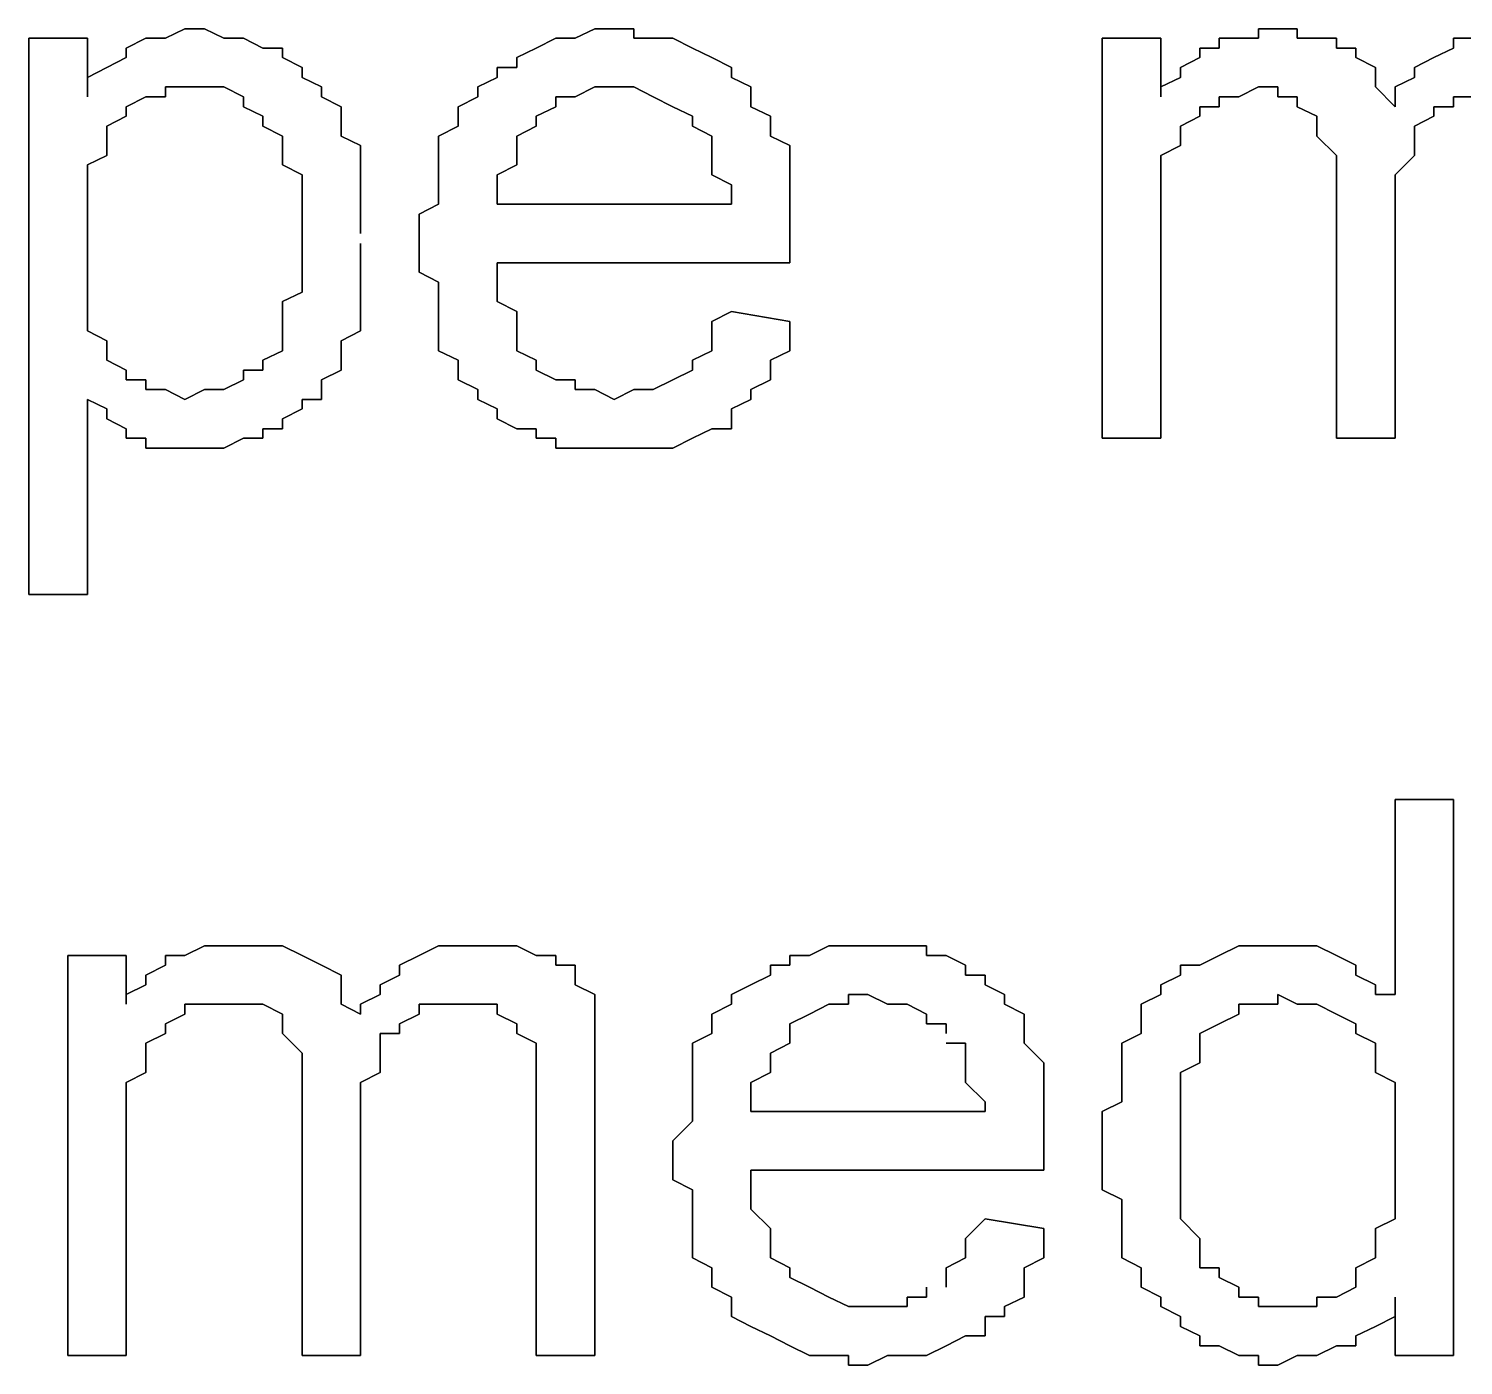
# Model space of a CAD drawing. Header units: metres. Extents: x 2.9 to 42.8, y 1.7 to 28.7.
# Drawn here: x 37.6061 to 37.8654, y 24.5992 to 24.8408 of the extents above; entities that cross this region are included whole.
import ezdxf

# ---------------------------------------------------------------- set-up
doc = ezdxf.new("R2010")
doc.units = ezdxf.units.M
doc.layers.add('GRIS', color=8, linetype='Continuous')

msp = doc.modelspace()

# ---------------------------------------------------------------- linework, layer by layer
at = {"layer": 'GRIS', "lineweight": -3}
for points in [[(37.6167, 24.8391), (37.6061, 24.8391), (37.6167, 24.8391)], [(37.6061, 24.8391), (37.6061, 24.7385), (37.6061, 24.8391)], [(37.6167, 24.8285), (37.6167, 24.8391), (37.6167, 24.8285)], [(37.6273, 24.8391), (37.6237, 24.8373), (37.6273, 24.8391)], [(37.6308, 24.8391), (37.6273, 24.8391), (37.6308, 24.8391)], [(37.6343, 24.8408), (37.6308, 24.8391), (37.6343, 24.8408)], [(37.6379, 24.8408), (37.6343, 24.8408), (37.6379, 24.8408)], [(37.6414, 24.8391), (37.6379, 24.8408), (37.6414, 24.8391)], [(37.6449, 24.8391), (37.6414, 24.8391), (37.6449, 24.8391)], [(37.6484, 24.8373), (37.6449, 24.8391), (37.6484, 24.8373)], [(37.7014, 24.8391), (37.6978, 24.8373), (37.7014, 24.8391)], [(37.7049, 24.8391), (37.7014, 24.8391), (37.7049, 24.8391)], [(37.7084, 24.8408), (37.7049, 24.8391), (37.7084, 24.8408)], [(37.7119, 24.8408), (37.7084, 24.8408), (37.7119, 24.8408)], [(37.7155, 24.8408), (37.7119, 24.8408), (37.7155, 24.8408)], [(37.7155, 24.8391), (37.7155, 24.8408), (37.7155, 24.8391)], [(37.719, 24.8391), (37.7155, 24.8391), (37.719, 24.8391)], [(37.7225, 24.8391), (37.719, 24.8391), (37.7225, 24.8391)], [(37.7261, 24.8373), (37.7225, 24.8391), (37.7261, 24.8373)], [(37.8107, 24.8391), (37.8001, 24.8391), (37.8107, 24.8391)], [(37.8001, 24.8391), (37.8001, 24.7668), (37.8001, 24.8391)], [(37.8107, 24.8285), (37.8107, 24.8391), (37.8107, 24.8285)], [(37.8248, 24.8391), (37.8213, 24.8391), (37.8248, 24.8391)], [(37.8213, 24.8391), (37.8213, 24.8373), (37.8213, 24.8391)], [(37.8284, 24.8391), (37.8248, 24.8391), (37.8284, 24.8391)], [(37.8319, 24.8408), (37.8284, 24.8408), (37.8319, 24.8408)], [(37.8284, 24.8408), (37.8284, 24.8391), (37.8284, 24.8408)], [(37.8354, 24.8408), (37.8319, 24.8408), (37.8354, 24.8408)], [(37.8354, 24.8391), (37.8354, 24.8408), (37.8354, 24.8391)], [(37.8389, 24.8391), (37.8354, 24.8391), (37.8389, 24.8391)], [(37.8425, 24.8391), (37.8389, 24.8391), (37.8425, 24.8391)], [(37.8425, 24.8373), (37.8425, 24.8391), (37.8425, 24.8373)], [(37.8672, 24.8391), (37.8636, 24.8391), (37.8672, 24.8391)], [(37.8636, 24.8391), (37.8636, 24.8373), (37.8636, 24.8391)], [(37.6237, 24.8373), (37.6237, 24.8356), (37.6237, 24.8373)], [(37.652, 24.8373), (37.6484, 24.8373), (37.652, 24.8373)], [(37.652, 24.8356), (37.652, 24.8373), (37.652, 24.8356)], [(37.6978, 24.8373), (37.6943, 24.8356), (37.6978, 24.8373)], [(37.7296, 24.8356), (37.7261, 24.8373), (37.7296, 24.8356)], [(37.8213, 24.8373), (37.8178, 24.8373), (37.8213, 24.8373)], [(37.8178, 24.8373), (37.8178, 24.8356), (37.8178, 24.8373)], [(37.846, 24.8373), (37.8425, 24.8373), (37.846, 24.8373)], [(37.846, 24.8356), (37.846, 24.8373), (37.846, 24.8356)], [(37.8636, 24.8373), (37.8601, 24.8356), (37.8636, 24.8373)], [(37.6202, 24.8338), (37.6167, 24.832), (37.6202, 24.8338)], [(37.6237, 24.8356), (37.6202, 24.8338), (37.6237, 24.8356)], [(37.6555, 24.8338), (37.652, 24.8356), (37.6555, 24.8338)], [(37.6555, 24.832), (37.6555, 24.8338), (37.6555, 24.832)], [(37.6943, 24.8338), (37.6908, 24.8338), (37.6943, 24.8338)], [(37.6908, 24.8338), (37.6908, 24.832), (37.6908, 24.8338)], [(37.6943, 24.8356), (37.6943, 24.8338), (37.6943, 24.8356)], [(37.7331, 24.8338), (37.7296, 24.8356), (37.7331, 24.8338)], [(37.7331, 24.832), (37.7331, 24.8338), (37.7331, 24.832)], [(37.8178, 24.8356), (37.8143, 24.8338), (37.8178, 24.8356)], [(37.8143, 24.8338), (37.8143, 24.832), (37.8143, 24.8338)], [(37.8495, 24.8338), (37.846, 24.8356), (37.8495, 24.8338)], [(37.8495, 24.832), (37.8495, 24.8338), (37.8495, 24.832)], [(37.8601, 24.8356), (37.8566, 24.8338), (37.8601, 24.8356)], [(37.8566, 24.8338), (37.8566, 24.832), (37.8566, 24.8338)], [(37.6167, 24.832), (37.6167, 24.8285), (37.6167, 24.832)], [(37.659, 24.8303), (37.6555, 24.832), (37.659, 24.8303)], [(37.6908, 24.832), (37.6873, 24.8303), (37.6908, 24.832)], [(37.7366, 24.8303), (37.7331, 24.832), (37.7366, 24.8303)], [(37.8143, 24.832), (37.8107, 24.8303), (37.8143, 24.832)], [(37.8495, 24.8303), (37.8495, 24.832), (37.8495, 24.8303)], [(37.8566, 24.832), (37.8531, 24.8303), (37.8566, 24.832)], [(37.6237, 24.8267), (37.6273, 24.8285), (37.6237, 24.8267)], [(37.6273, 24.8285), (37.6308, 24.8285), (37.6273, 24.8285)], [(37.6308, 24.8285), (37.6308, 24.8303), (37.6308, 24.8285)], [(37.6308, 24.8303), (37.6343, 24.8303), (37.6308, 24.8303)], [(37.6343, 24.8303), (37.6379, 24.8303), (37.6343, 24.8303)], [(37.6379, 24.8303), (37.6414, 24.8303), (37.6379, 24.8303)], [(37.6414, 24.8303), (37.6449, 24.8285), (37.6414, 24.8303)], [(37.6449, 24.8285), (37.6449, 24.8267), (37.6449, 24.8285)], [(37.659, 24.8285), (37.659, 24.8303), (37.659, 24.8285)], [(37.6626, 24.8267), (37.659, 24.8285), (37.6626, 24.8267)], [(37.6873, 24.8285), (37.6837, 24.8267), (37.6873, 24.8285)], [(37.6873, 24.8303), (37.6873, 24.8285), (37.6873, 24.8303)], [(37.7014, 24.8267), (37.7014, 24.8285), (37.7014, 24.8267)], [(37.7014, 24.8285), (37.7049, 24.8285), (37.7014, 24.8285)], [(37.7049, 24.8285), (37.7084, 24.8303), (37.7049, 24.8285)], [(37.7084, 24.8303), (37.7119, 24.8303), (37.7084, 24.8303)], [(37.7119, 24.8303), (37.7155, 24.8303), (37.7119, 24.8303)], [(37.7155, 24.8303), (37.719, 24.8285), (37.7155, 24.8303)], [(37.719, 24.8285), (37.7225, 24.8267), (37.719, 24.8285)], [(37.7366, 24.8285), (37.7366, 24.8303), (37.7366, 24.8285)], [(37.7366, 24.8267), (37.7366, 24.8285), (37.7366, 24.8267)], [(37.8107, 24.8303), (37.8107, 24.8285), (37.8107, 24.8303)], [(37.8213, 24.8267), (37.8213, 24.8285), (37.8213, 24.8267)], [(37.8213, 24.8285), (37.8248, 24.8285), (37.8213, 24.8285)], [(37.8248, 24.8285), (37.8284, 24.8303), (37.8248, 24.8285)], [(37.8284, 24.8303), (37.8319, 24.8303), (37.8284, 24.8303)], [(37.8319, 24.8303), (37.8319, 24.8285), (37.8319, 24.8303)], [(37.8319, 24.8285), (37.8354, 24.8285), (37.8319, 24.8285)], [(37.8354, 24.8285), (37.8354, 24.8267), (37.8354, 24.8285)], [(37.8531, 24.8267), (37.8495, 24.8303), (37.8531, 24.8267)], [(37.8531, 24.8303), (37.8531, 24.8267), (37.8531, 24.8303)], [(37.8636, 24.8267), (37.8636, 24.8285), (37.8636, 24.8267)], [(37.8636, 24.8285), (37.8672, 24.8285), (37.8636, 24.8285)], [(37.6237, 24.825), (37.6237, 24.8267), (37.6237, 24.825)], [(37.6449, 24.8267), (37.6484, 24.825), (37.6449, 24.8267)], [(37.6626, 24.825), (37.6626, 24.8267), (37.6626, 24.825)], [(37.6837, 24.8267), (37.6837, 24.825), (37.6837, 24.8267)], [(37.6978, 24.825), (37.7014, 24.8267), (37.6978, 24.825)], [(37.7225, 24.8267), (37.7261, 24.825), (37.7225, 24.8267)], [(37.7402, 24.825), (37.7366, 24.8267), (37.7402, 24.825)], [(37.8178, 24.825), (37.8178, 24.8267), (37.8178, 24.825)], [(37.8178, 24.8267), (37.8213, 24.8267), (37.8178, 24.8267)], [(37.8354, 24.8267), (37.8389, 24.825), (37.8354, 24.8267)], [(37.8601, 24.825), (37.8601, 24.8267), (37.8601, 24.825)], [(37.8601, 24.8267), (37.8636, 24.8267), (37.8601, 24.8267)], [(37.6202, 24.8232), (37.6237, 24.825), (37.6202, 24.8232)], [(37.6202, 24.8214), (37.6202, 24.8232), (37.6202, 24.8214)], [(37.6484, 24.825), (37.6484, 24.8232), (37.6484, 24.825)], [(37.6484, 24.8232), (37.652, 24.8214), (37.6484, 24.8232)], [(37.6626, 24.8232), (37.6626, 24.825), (37.6626, 24.8232)], [(37.6626, 24.8214), (37.6626, 24.8232), (37.6626, 24.8214)], [(37.6837, 24.8232), (37.6802, 24.8214), (37.6837, 24.8232)], [(37.6837, 24.825), (37.6837, 24.8232), (37.6837, 24.825)], [(37.6943, 24.8214), (37.6978, 24.8232), (37.6943, 24.8214)], [(37.6978, 24.8232), (37.6978, 24.825), (37.6978, 24.8232)], [(37.7261, 24.825), (37.7261, 24.8232), (37.7261, 24.825)], [(37.7261, 24.8232), (37.7296, 24.8214), (37.7261, 24.8232)], [(37.7402, 24.8232), (37.7402, 24.825), (37.7402, 24.8232)], [(37.7402, 24.8214), (37.7402, 24.8232), (37.7402, 24.8214)], [(37.8143, 24.8232), (37.8178, 24.825), (37.8143, 24.8232)], [(37.8143, 24.8214), (37.8143, 24.8232), (37.8143, 24.8214)], [(37.8389, 24.825), (37.8389, 24.8232), (37.8389, 24.825)], [(37.8389, 24.8232), (37.8389, 24.8214), (37.8389, 24.8232)], [(37.8566, 24.8232), (37.8601, 24.825), (37.8566, 24.8232)], [(37.8566, 24.8214), (37.8566, 24.8232), (37.8566, 24.8214)], [(37.6202, 24.8197), (37.6202, 24.8214), (37.6202, 24.8197)], [(37.652, 24.8214), (37.652, 24.8197), (37.652, 24.8214)], [(37.6661, 24.8197), (37.6626, 24.8214), (37.6661, 24.8197)], [(37.6802, 24.8214), (37.6802, 24.8197), (37.6802, 24.8214)], [(37.6943, 24.8197), (37.6943, 24.8214), (37.6943, 24.8197)], [(37.7296, 24.8214), (37.7296, 24.8197), (37.7296, 24.8214)], [(37.7437, 24.8197), (37.7402, 24.8214), (37.7437, 24.8197)], [(37.8143, 24.8197), (37.8143, 24.8214), (37.8143, 24.8197)], [(37.8389, 24.8214), (37.8425, 24.8179), (37.8389, 24.8214)], [(37.8566, 24.8197), (37.8566, 24.8214), (37.8566, 24.8197)], [(37.6167, 24.8162), (37.6202, 24.8179), (37.6167, 24.8162)], [(37.6202, 24.8179), (37.6202, 24.8197), (37.6202, 24.8179)], [(37.652, 24.8197), (37.652, 24.8179), (37.652, 24.8197)], [(37.652, 24.8179), (37.652, 24.8162), (37.652, 24.8179)], [(37.6661, 24.8179), (37.6661, 24.8197), (37.6661, 24.8179)], [(37.6661, 24.8162), (37.6661, 24.8179), (37.6661, 24.8162)], [(37.6802, 24.8197), (37.6802, 24.8162), (37.6802, 24.8197)], [(37.6943, 24.8162), (37.6943, 24.8197), (37.6943, 24.8162)], [(37.7296, 24.8197), (37.7296, 24.8179), (37.7296, 24.8197)], [(37.7296, 24.8179), (37.7296, 24.8144), (37.7296, 24.8179)], [(37.7437, 24.8162), (37.7437, 24.8197), (37.7437, 24.8162)], [(37.8107, 24.8179), (37.8143, 24.8197), (37.8107, 24.8179)], [(37.8107, 24.8144), (37.8107, 24.8179), (37.8107, 24.8144)], [(37.8425, 24.8179), (37.8425, 24.8162), (37.8425, 24.8179)], [(37.8531, 24.8144), (37.8566, 24.8179), (37.8531, 24.8144)], [(37.8566, 24.8179), (37.8566, 24.8197), (37.8566, 24.8179)], [(37.6167, 24.8144), (37.6167, 24.8162), (37.6167, 24.8144)], [(37.652, 24.8162), (37.6555, 24.8144), (37.652, 24.8162)], [(37.6661, 24.8126), (37.6661, 24.8162), (37.6661, 24.8126)], [(37.6802, 24.8162), (37.6802, 24.8144), (37.6802, 24.8162)], [(37.6908, 24.8144), (37.6943, 24.8162), (37.6908, 24.8144)], [(37.7437, 24.8144), (37.7437, 24.8162), (37.7437, 24.8144)], [(37.8425, 24.8162), (37.8425, 24.8126), (37.8425, 24.8162)], [(37.6167, 24.8109), (37.6167, 24.8144), (37.6167, 24.8109)], [(37.6555, 24.8144), (37.6555, 24.8109), (37.6555, 24.8144)], [(37.6661, 24.8109), (37.6661, 24.8126), (37.6661, 24.8109)], [(37.6802, 24.8144), (37.6802, 24.8126), (37.6802, 24.8144)], [(37.6802, 24.8126), (37.6802, 24.8091), (37.6802, 24.8126)], [(37.6908, 24.8126), (37.6908, 24.8144), (37.6908, 24.8126)], [(37.6908, 24.8091), (37.6908, 24.8126), (37.6908, 24.8091)], [(37.7296, 24.8144), (37.7331, 24.8126), (37.7296, 24.8144)], [(37.7331, 24.8126), (37.7331, 24.8091), (37.7331, 24.8126)], [(37.7437, 24.8126), (37.7437, 24.8144), (37.7437, 24.8126)], [(37.7437, 24.8091), (37.7437, 24.8126), (37.7437, 24.8091)], [(37.8107, 24.8126), (37.8107, 24.8144), (37.8107, 24.8126)], [(37.8107, 24.8109), (37.8107, 24.8126), (37.8107, 24.8109)], [(37.8425, 24.8126), (37.8425, 24.7668), (37.8425, 24.8126)], [(37.8531, 24.8126), (37.8531, 24.8144), (37.8531, 24.8126)], [(37.8531, 24.8091), (37.8531, 24.8126), (37.8531, 24.8091)], [(37.6167, 24.8091), (37.6167, 24.8109), (37.6167, 24.8091)], [(37.6555, 24.8109), (37.6555, 24.8091), (37.6555, 24.8109)], [(37.6661, 24.8073), (37.6661, 24.8109), (37.6661, 24.8073)], [(37.8107, 24.8073), (37.8107, 24.8109), (37.8107, 24.8073)], [(37.6167, 24.8056), (37.6167, 24.8091), (37.6167, 24.8056)], [(37.6555, 24.8091), (37.6555, 24.8056), (37.6555, 24.8091)], [(37.6661, 24.8056), (37.6661, 24.8073), (37.6661, 24.8056)], [(37.6802, 24.8091), (37.6767, 24.8073), (37.6802, 24.8091)], [(37.6767, 24.8073), (37.6767, 24.8038), (37.6767, 24.8073)], [(37.7331, 24.8091), (37.6908, 24.8091), (37.7331, 24.8091)], [(37.7437, 24.8073), (37.7437, 24.8091), (37.7437, 24.8073)], [(37.7437, 24.8038), (37.7437, 24.8073), (37.7437, 24.8038)], [(37.8107, 24.8056), (37.8107, 24.8073), (37.8107, 24.8056)], [(37.8531, 24.8073), (37.8531, 24.8091), (37.8531, 24.8073)], [(37.8531, 24.7668), (37.8531, 24.8073), (37.8531, 24.7668)], [(37.6167, 24.8038), (37.6167, 24.8056), (37.6167, 24.8038)], [(37.6555, 24.8056), (37.6555, 24.8038), (37.6555, 24.8056)], [(37.6661, 24.8038), (37.6661, 24.8056), (37.6661, 24.8038)], [(37.8107, 24.8038), (37.8107, 24.8056), (37.8107, 24.8038)], [(37.6167, 24.802), (37.6167, 24.8038), (37.6167, 24.802)], [(37.6555, 24.8038), (37.6555, 24.802), (37.6555, 24.8038)], [(37.6767, 24.8038), (37.6767, 24.802), (37.6767, 24.8038)], [(37.7437, 24.802), (37.7437, 24.8038), (37.7437, 24.802)], [(37.8107, 24.7668), (37.8107, 24.8038), (37.8107, 24.7668)], [(37.6167, 24.7985), (37.6167, 24.802), (37.6167, 24.7985)], [(37.6555, 24.802), (37.6555, 24.7985), (37.6555, 24.802)], [(37.6661, 24.8003), (37.6661, 24.802), (37.6661, 24.8003)], [(37.6661, 24.7985), (37.6661, 24.8003), (37.6661, 24.7985)], [(37.6767, 24.802), (37.6767, 24.8003), (37.6767, 24.802)], [(37.6767, 24.8003), (37.6767, 24.7968), (37.6767, 24.8003)], [(37.7437, 24.8003), (37.7437, 24.802), (37.7437, 24.8003)], [(37.7437, 24.7985), (37.7437, 24.8003), (37.7437, 24.7985)], [(37.6167, 24.7968), (37.6167, 24.7985), (37.6167, 24.7968)], [(37.6555, 24.7985), (37.6555, 24.795), (37.6555, 24.7985)], [(37.6661, 24.795), (37.6661, 24.7985), (37.6661, 24.795)], [(37.6908, 24.7968), (37.6908, 24.7985), (37.6908, 24.7968)], [(37.6908, 24.7985), (37.7437, 24.7985), (37.6908, 24.7985)], [(37.6167, 24.7932), (37.6167, 24.7968), (37.6167, 24.7932)], [(37.6555, 24.795), (37.6555, 24.7932), (37.6555, 24.795)], [(37.6661, 24.7932), (37.6661, 24.795), (37.6661, 24.7932)], [(37.6767, 24.7968), (37.6802, 24.795), (37.6767, 24.7968)], [(37.6802, 24.795), (37.6802, 24.7932), (37.6802, 24.795)], [(37.6908, 24.7932), (37.6908, 24.7968), (37.6908, 24.7932)], [(37.6167, 24.7915), (37.6167, 24.7932), (37.6167, 24.7915)], [(37.6555, 24.7932), (37.652, 24.7915), (37.6555, 24.7932)], [(37.6661, 24.7915), (37.6661, 24.7932), (37.6661, 24.7915)], [(37.6802, 24.7932), (37.6802, 24.7897), (37.6802, 24.7932)], [(37.6908, 24.7915), (37.6908, 24.7932), (37.6908, 24.7915)], [(37.6167, 24.7897), (37.6167, 24.7915), (37.6167, 24.7897)], [(37.6167, 24.7862), (37.6167, 24.7897), (37.6167, 24.7862)], [(37.652, 24.7915), (37.652, 24.7879), (37.652, 24.7915)], [(37.6661, 24.7879), (37.6661, 24.7915), (37.6661, 24.7879)], [(37.6802, 24.7897), (37.6802, 24.7879), (37.6802, 24.7897)], [(37.6943, 24.7897), (37.6908, 24.7915), (37.6943, 24.7897)], [(37.6943, 24.7862), (37.6943, 24.7897), (37.6943, 24.7862)], [(37.7331, 24.7897), (37.7296, 24.7879), (37.7331, 24.7897)], [(37.7437, 24.7879), (37.7331, 24.7897), (37.7437, 24.7879)], [(37.652, 24.7879), (37.652, 24.7862), (37.652, 24.7879)], [(37.6661, 24.7862), (37.6661, 24.7879), (37.6661, 24.7862)], [(37.6802, 24.7879), (37.6802, 24.7862), (37.6802, 24.7879)], [(37.7296, 24.7879), (37.7296, 24.7844), (37.7296, 24.7879)], [(37.7437, 24.7862), (37.7437, 24.7879), (37.7437, 24.7862)], [(37.6202, 24.7844), (37.6167, 24.7862), (37.6202, 24.7844)], [(37.6202, 24.7826), (37.6202, 24.7844), (37.6202, 24.7826)], [(37.652, 24.7862), (37.652, 24.7844), (37.652, 24.7862)], [(37.652, 24.7844), (37.652, 24.7826), (37.652, 24.7844)], [(37.6626, 24.7844), (37.6661, 24.7862), (37.6626, 24.7844)], [(37.6626, 24.7826), (37.6626, 24.7844), (37.6626, 24.7826)], [(37.6802, 24.7862), (37.6802, 24.7826), (37.6802, 24.7862)], [(37.6943, 24.7844), (37.6943, 24.7862), (37.6943, 24.7844)], [(37.6943, 24.7826), (37.6943, 24.7844), (37.6943, 24.7826)], [(37.7296, 24.7844), (37.7296, 24.7826), (37.7296, 24.7844)], [(37.7437, 24.7826), (37.7437, 24.7862), (37.7437, 24.7826)], [(37.6202, 24.7809), (37.6202, 24.7826), (37.6202, 24.7809)], [(37.652, 24.7826), (37.6484, 24.7809), (37.652, 24.7826)], [(37.6626, 24.7809), (37.6626, 24.7826), (37.6626, 24.7809)], [(37.6802, 24.7826), (37.6837, 24.7809), (37.6802, 24.7826)], [(37.6978, 24.7809), (37.6943, 24.7826), (37.6978, 24.7809)], [(37.7296, 24.7826), (37.7261, 24.7809), (37.7296, 24.7826)], [(37.7402, 24.7809), (37.7437, 24.7826), (37.7402, 24.7809)], [(37.6237, 24.7791), (37.6202, 24.7809), (37.6237, 24.7791)], [(37.6237, 24.7773), (37.6237, 24.7791), (37.6237, 24.7773)], [(37.6484, 24.7791), (37.6449, 24.7791), (37.6484, 24.7791)], [(37.6449, 24.7791), (37.6449, 24.7773), (37.6449, 24.7791)], [(37.6484, 24.7809), (37.6484, 24.7791), (37.6484, 24.7809)], [(37.659, 24.7773), (37.6626, 24.7791), (37.659, 24.7773)], [(37.6626, 24.7791), (37.6626, 24.7809), (37.6626, 24.7791)], [(37.6837, 24.7809), (37.6837, 24.7791), (37.6837, 24.7809)], [(37.6837, 24.7791), (37.6837, 24.7773), (37.6837, 24.7791)], [(37.6978, 24.7791), (37.6978, 24.7809), (37.6978, 24.7791)], [(37.7014, 24.7773), (37.6978, 24.7791), (37.7014, 24.7773)], [(37.7261, 24.7791), (37.7225, 24.7773), (37.7261, 24.7791)], [(37.7261, 24.7809), (37.7261, 24.7791), (37.7261, 24.7809)], [(37.7402, 24.7791), (37.7402, 24.7809), (37.7402, 24.7791)], [(37.7402, 24.7773), (37.7402, 24.7791), (37.7402, 24.7773)], [(37.6273, 24.7773), (37.6237, 24.7773), (37.6273, 24.7773)], [(37.6273, 24.7756), (37.6273, 24.7773), (37.6273, 24.7756)], [(37.6449, 24.7773), (37.6414, 24.7756), (37.6449, 24.7773)], [(37.659, 24.7738), (37.659, 24.7773), (37.659, 24.7738)], [(37.6837, 24.7773), (37.6873, 24.7756), (37.6837, 24.7773)], [(37.7049, 24.7773), (37.7014, 24.7773), (37.7049, 24.7773)], [(37.7049, 24.7756), (37.7049, 24.7773), (37.7049, 24.7756)], [(37.7225, 24.7773), (37.719, 24.7756), (37.7225, 24.7773)], [(37.7366, 24.7756), (37.7402, 24.7773), (37.7366, 24.7756)], [(37.6167, 24.7385), (37.6167, 24.7738), (37.6167, 24.7385)], [(37.6167, 24.7738), (37.6202, 24.7721), (37.6167, 24.7738)], [(37.6308, 24.7756), (37.6273, 24.7756), (37.6308, 24.7756)], [(37.6343, 24.7738), (37.6308, 24.7756), (37.6343, 24.7738)], [(37.6379, 24.7756), (37.6343, 24.7738), (37.6379, 24.7756)], [(37.6414, 24.7756), (37.6379, 24.7756), (37.6414, 24.7756)], [(37.6555, 24.7721), (37.6555, 24.7738), (37.6555, 24.7721)], [(37.6555, 24.7738), (37.659, 24.7738), (37.6555, 24.7738)], [(37.6873, 24.7756), (37.6873, 24.7738), (37.6873, 24.7756)], [(37.6873, 24.7738), (37.6908, 24.7721), (37.6873, 24.7738)], [(37.7084, 24.7756), (37.7049, 24.7756), (37.7084, 24.7756)], [(37.7119, 24.7738), (37.7084, 24.7756), (37.7119, 24.7738)], [(37.7155, 24.7756), (37.7119, 24.7738), (37.7155, 24.7756)], [(37.719, 24.7756), (37.7155, 24.7756), (37.719, 24.7756)], [(37.7331, 24.7721), (37.7366, 24.7738), (37.7331, 24.7721)], [(37.7366, 24.7738), (37.7366, 24.7756), (37.7366, 24.7738)], [(37.6202, 24.7721), (37.6202, 24.7703), (37.6202, 24.7721)], [(37.652, 24.7703), (37.6555, 24.7721), (37.652, 24.7703)], [(37.6908, 24.7721), (37.6908, 24.7703), (37.6908, 24.7721)], [(37.7331, 24.7703), (37.7331, 24.7721), (37.7331, 24.7703)], [(37.6202, 24.7703), (37.6237, 24.7685), (37.6202, 24.7703)], [(37.6237, 24.7685), (37.6237, 24.7668), (37.6237, 24.7685)], [(37.6484, 24.7668), (37.6484, 24.7685), (37.6484, 24.7668)], [(37.6484, 24.7685), (37.652, 24.7685), (37.6484, 24.7685)], [(37.652, 24.7685), (37.652, 24.7703), (37.652, 24.7685)], [(37.6908, 24.7703), (37.6943, 24.7685), (37.6908, 24.7703)], [(37.6943, 24.7685), (37.6978, 24.7685), (37.6943, 24.7685)], [(37.6978, 24.7685), (37.6978, 24.7668), (37.6978, 24.7685)], [(37.7261, 24.7668), (37.7296, 24.7685), (37.7261, 24.7668)], [(37.7296, 24.7685), (37.7331, 24.7685), (37.7296, 24.7685)], [(37.7331, 24.7685), (37.7331, 24.7703), (37.7331, 24.7685)], [(37.6237, 24.7668), (37.6273, 24.7668), (37.6237, 24.7668)], [(37.6273, 24.7668), (37.6273, 24.765), (37.6273, 24.7668)], [(37.6414, 24.765), (37.6449, 24.7668), (37.6414, 24.765)], [(37.6449, 24.7668), (37.6484, 24.7668), (37.6449, 24.7668)], [(37.6978, 24.7668), (37.7014, 24.7668), (37.6978, 24.7668)], [(37.7014, 24.7668), (37.7014, 24.765), (37.7014, 24.7668)], [(37.7225, 24.765), (37.7261, 24.7668), (37.7225, 24.765)], [(37.8001, 24.7668), (37.8107, 24.7668), (37.8001, 24.7668)], [(37.8425, 24.7668), (37.8531, 24.7668), (37.8425, 24.7668)], [(37.6273, 24.765), (37.6308, 24.765), (37.6273, 24.765)], [(37.6308, 24.765), (37.6343, 24.765), (37.6308, 24.765)], [(37.6343, 24.765), (37.6379, 24.765), (37.6343, 24.765)], [(37.6379, 24.765), (37.6414, 24.765), (37.6379, 24.765)], [(37.7014, 24.765), (37.7049, 24.765), (37.7014, 24.765)], [(37.7049, 24.765), (37.7084, 24.765), (37.7049, 24.765)], [(37.7084, 24.765), (37.7119, 24.765), (37.7084, 24.765)], [(37.7119, 24.765), (37.7155, 24.765), (37.7119, 24.765)], [(37.7155, 24.765), (37.719, 24.765), (37.7155, 24.765)], [(37.719, 24.765), (37.7225, 24.765), (37.719, 24.765)], [(37.6061, 24.7385), (37.6167, 24.7385), (37.6061, 24.7385)], [(37.8636, 24.7015), (37.8531, 24.7015), (37.8636, 24.7015)], [(37.8531, 24.7015), (37.8531, 24.6662), (37.8531, 24.7015)], [(37.8636, 24.601), (37.8636, 24.7015), (37.8636, 24.601)], [(37.6379, 24.675), (37.6343, 24.6733), (37.6379, 24.675)], [(37.6414, 24.675), (37.6379, 24.675), (37.6414, 24.675)], [(37.6449, 24.675), (37.6414, 24.675), (37.6449, 24.675)], [(37.6484, 24.675), (37.6449, 24.675), (37.6484, 24.675)], [(37.652, 24.675), (37.6484, 24.675), (37.652, 24.675)], [(37.6555, 24.6733), (37.652, 24.675), (37.6555, 24.6733)], [(37.6802, 24.675), (37.6767, 24.6733), (37.6802, 24.675)], [(37.6837, 24.675), (37.6802, 24.675), (37.6837, 24.675)], [(37.6873, 24.675), (37.6837, 24.675), (37.6873, 24.675)], [(37.6908, 24.675), (37.6873, 24.675), (37.6908, 24.675)], [(37.6943, 24.675), (37.6908, 24.675), (37.6943, 24.675)], [(37.6978, 24.6733), (37.6943, 24.675), (37.6978, 24.6733)], [(37.7507, 24.675), (37.7472, 24.6733), (37.7507, 24.675)], [(37.7543, 24.675), (37.7507, 24.675), (37.7543, 24.675)], [(37.7578, 24.675), (37.7543, 24.675), (37.7578, 24.675)], [(37.7613, 24.675), (37.7578, 24.675), (37.7613, 24.675)], [(37.7649, 24.675), (37.7613, 24.675), (37.7649, 24.675)], [(37.7684, 24.675), (37.7649, 24.675), (37.7684, 24.675)], [(37.7684, 24.6733), (37.7684, 24.675), (37.7684, 24.6733)], [(37.8248, 24.675), (37.8213, 24.6733), (37.8248, 24.675)], [(37.8284, 24.675), (37.8248, 24.675), (37.8284, 24.675)], [(37.8319, 24.675), (37.8284, 24.675), (37.8319, 24.675)], [(37.8354, 24.675), (37.8319, 24.675), (37.8354, 24.675)], [(37.8389, 24.675), (37.8354, 24.675), (37.8389, 24.675)], [(37.8425, 24.6733), (37.8389, 24.675), (37.8425, 24.6733)], [(37.6237, 24.6733), (37.6132, 24.6733), (37.6237, 24.6733)], [(37.6132, 24.6733), (37.6132, 24.601), (37.6132, 24.6733)], [(37.6237, 24.6645), (37.6237, 24.6733), (37.6237, 24.6645)], [(37.6343, 24.6733), (37.6308, 24.6733), (37.6343, 24.6733)], [(37.6308, 24.6733), (37.6308, 24.6715), (37.6308, 24.6733)], [(37.659, 24.6715), (37.6555, 24.6733), (37.659, 24.6715)], [(37.6767, 24.6733), (37.6731, 24.6715), (37.6767, 24.6733)], [(37.7014, 24.6733), (37.6978, 24.6733), (37.7014, 24.6733)], [(37.7014, 24.6715), (37.7014, 24.6733), (37.7014, 24.6715)], [(37.7472, 24.6733), (37.7437, 24.6733), (37.7472, 24.6733)], [(37.7437, 24.6733), (37.7437, 24.6715), (37.7437, 24.6733)], [(37.7719, 24.6733), (37.7684, 24.6733), (37.7719, 24.6733)], [(37.7754, 24.6715), (37.7719, 24.6733), (37.7754, 24.6715)], [(37.8213, 24.6733), (37.8178, 24.6715), (37.8213, 24.6733)], [(37.846, 24.6715), (37.8425, 24.6733), (37.846, 24.6715)], [(37.6308, 24.6715), (37.6273, 24.6697), (37.6308, 24.6715)], [(37.6626, 24.6697), (37.659, 24.6715), (37.6626, 24.6697)], [(37.6731, 24.6715), (37.6731, 24.6697), (37.6731, 24.6715)], [(37.7049, 24.6715), (37.7014, 24.6715), (37.7049, 24.6715)], [(37.7049, 24.6697), (37.7049, 24.6715), (37.7049, 24.6697)], [(37.7437, 24.6715), (37.7402, 24.6715), (37.7437, 24.6715)], [(37.7402, 24.6715), (37.7402, 24.6697), (37.7402, 24.6715)], [(37.7754, 24.6697), (37.7754, 24.6715), (37.7754, 24.6697)], [(37.8178, 24.6715), (37.8143, 24.6715), (37.8178, 24.6715)], [(37.8143, 24.6715), (37.8143, 24.6697), (37.8143, 24.6715)], [(37.846, 24.6697), (37.846, 24.6715), (37.846, 24.6697)], [(37.6273, 24.668), (37.6237, 24.6662), (37.6273, 24.668)], [(37.6273, 24.6697), (37.6273, 24.668), (37.6273, 24.6697)], [(37.6626, 24.668), (37.6626, 24.6697), (37.6626, 24.668)], [(37.6626, 24.6645), (37.6626, 24.668), (37.6626, 24.6645)], [(37.6731, 24.6697), (37.6696, 24.668), (37.6731, 24.6697)], [(37.6696, 24.668), (37.6696, 24.6662), (37.6696, 24.668)], [(37.7049, 24.668), (37.7049, 24.6697), (37.7049, 24.668)], [(37.7084, 24.6662), (37.7049, 24.668), (37.7084, 24.6662)], [(37.7366, 24.668), (37.7331, 24.6662), (37.7366, 24.668)], [(37.7402, 24.6697), (37.7366, 24.668), (37.7402, 24.6697)], [(37.779, 24.6697), (37.7754, 24.6697), (37.779, 24.6697)], [(37.779, 24.668), (37.779, 24.6697), (37.779, 24.668)], [(37.7825, 24.6662), (37.779, 24.668), (37.7825, 24.6662)], [(37.8143, 24.6697), (37.8107, 24.668), (37.8143, 24.6697)], [(37.8107, 24.668), (37.8107, 24.6662), (37.8107, 24.668)], [(37.8495, 24.668), (37.846, 24.6697), (37.8495, 24.668)], [(37.8495, 24.6662), (37.8495, 24.668), (37.8495, 24.6662)], [(37.6237, 24.6662), (37.6237, 24.6645), (37.6237, 24.6662)], [(37.6696, 24.6662), (37.6661, 24.6645), (37.6696, 24.6662)], [(37.7084, 24.6645), (37.7084, 24.6662), (37.7084, 24.6645)], [(37.7331, 24.6662), (37.7331, 24.6645), (37.7331, 24.6662)], [(37.7543, 24.6645), (37.7543, 24.6662), (37.7543, 24.6645)], [(37.7543, 24.6662), (37.7578, 24.6662), (37.7543, 24.6662)], [(37.7578, 24.6662), (37.7613, 24.6645), (37.7578, 24.6662)], [(37.7825, 24.6645), (37.7825, 24.6662), (37.7825, 24.6645)], [(37.8107, 24.6662), (37.8072, 24.6645), (37.8107, 24.6662)], [(37.8319, 24.6645), (37.8319, 24.6662), (37.8319, 24.6645)], [(37.8319, 24.6662), (37.8354, 24.6645), (37.8319, 24.6662)], [(37.8531, 24.6662), (37.8495, 24.6662), (37.8531, 24.6662)], [(37.6308, 24.6609), (37.6343, 24.6627), (37.6308, 24.6609)], [(37.6343, 24.6627), (37.6343, 24.6645), (37.6343, 24.6627)], [(37.6343, 24.6645), (37.6379, 24.6645), (37.6343, 24.6645)], [(37.6379, 24.6645), (37.6414, 24.6645), (37.6379, 24.6645)], [(37.6414, 24.6645), (37.6449, 24.6645), (37.6414, 24.6645)], [(37.6449, 24.6645), (37.6484, 24.6645), (37.6449, 24.6645)], [(37.6484, 24.6645), (37.652, 24.6627), (37.6484, 24.6645)], [(37.652, 24.6627), (37.652, 24.6609), (37.652, 24.6627)], [(37.6661, 24.6627), (37.6626, 24.6645), (37.6661, 24.6627)], [(37.6661, 24.6645), (37.6661, 24.6627), (37.6661, 24.6645)], [(37.6731, 24.6609), (37.6767, 24.6627), (37.6731, 24.6609)], [(37.6767, 24.6627), (37.6767, 24.6645), (37.6767, 24.6627)], [(37.6767, 24.6645), (37.6802, 24.6645), (37.6767, 24.6645)], [(37.6802, 24.6645), (37.6837, 24.6645), (37.6802, 24.6645)], [(37.6837, 24.6645), (37.6873, 24.6645), (37.6837, 24.6645)], [(37.6873, 24.6645), (37.6908, 24.6645), (37.6873, 24.6645)], [(37.6908, 24.6645), (37.6908, 24.6627), (37.6908, 24.6645)], [(37.6908, 24.6627), (37.6943, 24.6609), (37.6908, 24.6627)], [(37.7084, 24.6627), (37.7084, 24.6645), (37.7084, 24.6627)], [(37.7084, 24.6609), (37.7084, 24.6627), (37.7084, 24.6609)], [(37.7331, 24.6645), (37.7296, 24.6627), (37.7331, 24.6645)], [(37.7296, 24.6627), (37.7296, 24.6609), (37.7296, 24.6627)], [(37.7437, 24.6609), (37.7472, 24.6627), (37.7437, 24.6609)], [(37.7472, 24.6627), (37.7507, 24.6645), (37.7472, 24.6627)], [(37.7507, 24.6645), (37.7543, 24.6645), (37.7507, 24.6645)], [(37.7613, 24.6645), (37.7649, 24.6645), (37.7613, 24.6645)], [(37.7649, 24.6645), (37.7684, 24.6627), (37.7649, 24.6645)], [(37.7684, 24.6627), (37.7684, 24.6609), (37.7684, 24.6627)], [(37.786, 24.6627), (37.7825, 24.6645), (37.786, 24.6627)], [(37.786, 24.6609), (37.786, 24.6627), (37.786, 24.6609)], [(37.8072, 24.6645), (37.8072, 24.6627), (37.8072, 24.6645)], [(37.8072, 24.6627), (37.8072, 24.6592), (37.8072, 24.6627)], [(37.8213, 24.6609), (37.8248, 24.6627), (37.8213, 24.6609)], [(37.8248, 24.6627), (37.8248, 24.6645), (37.8248, 24.6627)], [(37.8248, 24.6645), (37.8284, 24.6645), (37.8248, 24.6645)], [(37.8284, 24.6645), (37.8319, 24.6645), (37.8284, 24.6645)], [(37.8354, 24.6645), (37.8389, 24.6645), (37.8354, 24.6645)], [(37.8389, 24.6645), (37.8425, 24.6627), (37.8389, 24.6645)], [(37.8425, 24.6627), (37.846, 24.6609), (37.8425, 24.6627)], [(37.6308, 24.6592), (37.6308, 24.6609), (37.6308, 24.6592)], [(37.652, 24.6609), (37.652, 24.6592), (37.652, 24.6609)], [(37.6731, 24.6592), (37.6731, 24.6609), (37.6731, 24.6592)], [(37.6943, 24.6609), (37.6943, 24.6592), (37.6943, 24.6609)], [(37.7084, 24.6574), (37.7084, 24.6609), (37.7084, 24.6574)], [(37.7296, 24.6609), (37.7296, 24.6592), (37.7296, 24.6609)], [(37.7437, 24.6592), (37.7437, 24.6609), (37.7437, 24.6592)], [(37.7684, 24.6609), (37.7719, 24.6609), (37.7684, 24.6609)], [(37.7719, 24.6609), (37.7719, 24.6592), (37.7719, 24.6609)], [(37.786, 24.6592), (37.786, 24.6609), (37.786, 24.6592)], [(37.8178, 24.6592), (37.8213, 24.6609), (37.8178, 24.6592)], [(37.846, 24.6609), (37.846, 24.6592), (37.846, 24.6609)], [(37.6273, 24.6574), (37.6308, 24.6592), (37.6273, 24.6574)], [(37.6273, 24.6556), (37.6273, 24.6574), (37.6273, 24.6556)], [(37.652, 24.6592), (37.6555, 24.6556), (37.652, 24.6592)], [(37.6696, 24.6574), (37.6696, 24.6592), (37.6696, 24.6574)], [(37.6696, 24.6592), (37.6731, 24.6592), (37.6696, 24.6592)], [(37.6696, 24.6556), (37.6696, 24.6574), (37.6696, 24.6556)], [(37.6943, 24.6592), (37.6978, 24.6574), (37.6943, 24.6592)], [(37.6978, 24.6574), (37.6978, 24.6556), (37.6978, 24.6574)], [(37.7084, 24.6556), (37.7084, 24.6574), (37.7084, 24.6556)], [(37.7296, 24.6592), (37.7261, 24.6574), (37.7296, 24.6592)], [(37.7261, 24.6574), (37.7261, 24.6539), (37.7261, 24.6574)], [(37.7402, 24.6556), (37.7437, 24.6574), (37.7402, 24.6556)], [(37.7437, 24.6574), (37.7437, 24.6592), (37.7437, 24.6574)], [(37.7719, 24.6574), (37.7754, 24.6574), (37.7719, 24.6574)], [(37.7754, 24.6574), (37.7754, 24.6539), (37.7754, 24.6574)], [(37.786, 24.6574), (37.786, 24.6592), (37.786, 24.6574)], [(37.7896, 24.6539), (37.786, 24.6574), (37.7896, 24.6539)], [(37.8072, 24.6592), (37.8037, 24.6574), (37.8072, 24.6592)], [(37.8037, 24.6574), (37.8037, 24.6539), (37.8037, 24.6574)], [(37.8178, 24.6574), (37.8178, 24.6592), (37.8178, 24.6574)], [(37.8178, 24.6556), (37.8178, 24.6574), (37.8178, 24.6556)], [(37.846, 24.6592), (37.8495, 24.6574), (37.846, 24.6592)], [(37.8495, 24.6574), (37.8495, 24.6556), (37.8495, 24.6574)], [(37.6273, 24.6539), (37.6273, 24.6556), (37.6273, 24.6539)], [(37.6555, 24.6556), (37.6555, 24.6539), (37.6555, 24.6556)], [(37.6696, 24.6521), (37.6696, 24.6556), (37.6696, 24.6521)], [(37.6978, 24.6556), (37.6978, 24.6521), (37.6978, 24.6556)], [(37.7084, 24.6521), (37.7084, 24.6556), (37.7084, 24.6521)], [(37.7402, 24.6539), (37.7402, 24.6556), (37.7402, 24.6539)], [(37.8178, 24.6539), (37.8178, 24.6556), (37.8178, 24.6539)], [(37.8495, 24.6556), (37.8495, 24.6539), (37.8495, 24.6556)], [(37.6237, 24.6503), (37.6273, 24.6521), (37.6237, 24.6503)], [(37.6273, 24.6521), (37.6273, 24.6539), (37.6273, 24.6521)], [(37.6555, 24.6539), (37.6555, 24.6521), (37.6555, 24.6539)], [(37.6555, 24.6521), (37.6555, 24.6486), (37.6555, 24.6521)], [(37.6661, 24.6503), (37.6696, 24.6521), (37.6661, 24.6503)], [(37.6978, 24.6521), (37.6978, 24.6503), (37.6978, 24.6521)], [(37.7084, 24.601), (37.7084, 24.6521), (37.7084, 24.601)], [(37.7261, 24.6539), (37.7261, 24.6521), (37.7261, 24.6539)], [(37.7261, 24.6521), (37.7261, 24.6503), (37.7261, 24.6521)], [(37.7366, 24.6503), (37.7402, 24.6521), (37.7366, 24.6503)], [(37.7402, 24.6521), (37.7402, 24.6539), (37.7402, 24.6521)], [(37.7754, 24.6539), (37.7754, 24.6521), (37.7754, 24.6539)], [(37.7754, 24.6521), (37.7754, 24.6503), (37.7754, 24.6521)], [(37.7896, 24.6521), (37.7896, 24.6539), (37.7896, 24.6521)], [(37.7896, 24.6503), (37.7896, 24.6521), (37.7896, 24.6503)], [(37.8037, 24.6539), (37.8037, 24.6521), (37.8037, 24.6539)], [(37.8037, 24.6521), (37.8037, 24.6503), (37.8037, 24.6521)], [(37.8143, 24.6521), (37.8178, 24.6539), (37.8143, 24.6521)], [(37.8143, 24.6486), (37.8143, 24.6521), (37.8143, 24.6486)], [(37.8495, 24.6539), (37.8495, 24.6521), (37.8495, 24.6539)], [(37.8495, 24.6521), (37.8531, 24.6503), (37.8495, 24.6521)], [(37.6237, 24.6486), (37.6237, 24.6503), (37.6237, 24.6486)], [(37.6661, 24.6468), (37.6661, 24.6503), (37.6661, 24.6468)], [(37.6978, 24.6503), (37.6978, 24.6468), (37.6978, 24.6503)], [(37.7261, 24.6503), (37.7261, 24.6486), (37.7261, 24.6503)], [(37.7366, 24.6468), (37.7366, 24.6503), (37.7366, 24.6468)], [(37.7754, 24.6503), (37.779, 24.6468), (37.7754, 24.6503)], [(37.7896, 24.6468), (37.7896, 24.6503), (37.7896, 24.6468)], [(37.8037, 24.6503), (37.8037, 24.6468), (37.8037, 24.6503)], [(37.8531, 24.6503), (37.8531, 24.6468), (37.8531, 24.6503)], [(37.6237, 24.6451), (37.6237, 24.6486), (37.6237, 24.6451)], [(37.6555, 24.6486), (37.6555, 24.601), (37.6555, 24.6486)], [(37.6661, 24.6451), (37.6661, 24.6468), (37.6661, 24.6451)], [(37.6978, 24.6468), (37.6978, 24.601), (37.6978, 24.6468)], [(37.7261, 24.6486), (37.7261, 24.6451), (37.7261, 24.6486)], [(37.7366, 24.6451), (37.7366, 24.6468), (37.7366, 24.6451)], [(37.779, 24.6468), (37.779, 24.6451), (37.779, 24.6468)], [(37.7896, 24.6451), (37.7896, 24.6468), (37.7896, 24.6451)], [(37.8037, 24.6468), (37.8001, 24.6451), (37.8037, 24.6468)], [(37.8143, 24.6468), (37.8143, 24.6486), (37.8143, 24.6468)], [(37.8143, 24.6451), (37.8143, 24.6468), (37.8143, 24.6451)], [(37.8531, 24.6468), (37.8531, 24.6451), (37.8531, 24.6468)], [(37.6237, 24.6433), (37.6237, 24.6451), (37.6237, 24.6433)], [(37.6661, 24.6433), (37.6661, 24.6451), (37.6661, 24.6433)], [(37.7261, 24.6451), (37.7261, 24.6433), (37.7261, 24.6451)], [(37.779, 24.6451), (37.7366, 24.6451), (37.779, 24.6451)], [(37.7896, 24.6433), (37.7896, 24.6451), (37.7896, 24.6433)], [(37.8001, 24.6451), (37.8001, 24.6433), (37.8001, 24.6451)], [(37.8143, 24.6415), (37.8143, 24.6451), (37.8143, 24.6415)], [(37.8531, 24.6451), (37.8531, 24.6433), (37.8531, 24.6451)], [(37.6237, 24.6398), (37.6237, 24.6433), (37.6237, 24.6398)], [(37.6661, 24.601), (37.6661, 24.6433), (37.6661, 24.601)], [(37.7261, 24.6433), (37.7225, 24.6398), (37.7261, 24.6433)], [(37.7896, 24.6398), (37.7896, 24.6433), (37.7896, 24.6398)], [(37.8001, 24.6433), (37.8001, 24.6398), (37.8001, 24.6433)], [(37.8143, 24.638), (37.8143, 24.6415), (37.8143, 24.638)], [(37.8531, 24.6433), (37.8531, 24.6398), (37.8531, 24.6433)], [(37.6237, 24.601), (37.6237, 24.6398), (37.6237, 24.601)], [(37.7225, 24.6398), (37.7225, 24.638), (37.7225, 24.6398)], [(37.7896, 24.638), (37.7896, 24.6398), (37.7896, 24.638)], [(37.8001, 24.6398), (37.8001, 24.638), (37.8001, 24.6398)], [(37.8531, 24.6398), (37.8531, 24.6362), (37.8531, 24.6398)], [(37.7225, 24.638), (37.7225, 24.6362), (37.7225, 24.638)], [(37.7225, 24.6362), (37.7225, 24.6327), (37.7225, 24.6362)], [(37.7896, 24.6362), (37.7896, 24.638), (37.7896, 24.6362)], [(37.7896, 24.6345), (37.7896, 24.6362), (37.7896, 24.6345)], [(37.8001, 24.638), (37.8001, 24.6362), (37.8001, 24.638)], [(37.8001, 24.6362), (37.8001, 24.6345), (37.8001, 24.6362)], [(37.8143, 24.6345), (37.8143, 24.638), (37.8143, 24.6345)], [(37.8531, 24.6362), (37.8531, 24.6345), (37.8531, 24.6362)], [(37.7366, 24.6327), (37.7366, 24.6345), (37.7366, 24.6327)], [(37.7366, 24.6345), (37.7896, 24.6345), (37.7366, 24.6345)], [(37.8001, 24.6345), (37.8001, 24.6309), (37.8001, 24.6345)], [(37.8143, 24.6327), (37.8143, 24.6345), (37.8143, 24.6327)], [(37.8531, 24.6345), (37.8531, 24.6309), (37.8531, 24.6345)], [(37.7225, 24.6327), (37.7261, 24.6309), (37.7225, 24.6327)], [(37.7366, 24.6292), (37.7366, 24.6327), (37.7366, 24.6292)], [(37.8143, 24.6292), (37.8143, 24.6327), (37.8143, 24.6292)], [(37.7261, 24.6309), (37.7261, 24.6274), (37.7261, 24.6309)], [(37.7366, 24.6274), (37.7366, 24.6292), (37.7366, 24.6274)], [(37.8001, 24.6309), (37.8037, 24.6292), (37.8001, 24.6309)], [(37.8037, 24.6292), (37.8037, 24.6274), (37.8037, 24.6292)], [(37.8143, 24.6274), (37.8143, 24.6292), (37.8143, 24.6274)], [(37.8531, 24.6309), (37.8531, 24.6292), (37.8531, 24.6309)], [(37.8531, 24.6292), (37.8531, 24.6257), (37.8531, 24.6292)], [(37.7261, 24.6274), (37.7261, 24.6257), (37.7261, 24.6274)], [(37.7402, 24.6239), (37.7366, 24.6274), (37.7402, 24.6239)], [(37.8037, 24.6274), (37.8037, 24.6239), (37.8037, 24.6274)], [(37.8143, 24.6257), (37.8143, 24.6274), (37.8143, 24.6257)], [(37.7261, 24.6257), (37.7261, 24.6239), (37.7261, 24.6257)], [(37.7261, 24.6239), (37.7261, 24.6204), (37.7261, 24.6239)], [(37.7402, 24.6221), (37.7402, 24.6239), (37.7402, 24.6221)], [(37.779, 24.6257), (37.7754, 24.6221), (37.779, 24.6257)], [(37.7896, 24.6239), (37.779, 24.6257), (37.7896, 24.6239)], [(37.7896, 24.6204), (37.7896, 24.6239), (37.7896, 24.6204)], [(37.8037, 24.6239), (37.8037, 24.6221), (37.8037, 24.6239)], [(37.8178, 24.6221), (37.8143, 24.6257), (37.8178, 24.6221)], [(37.8531, 24.6257), (37.8495, 24.6239), (37.8531, 24.6257)], [(37.8495, 24.6239), (37.8495, 24.6221), (37.8495, 24.6239)], [(37.7402, 24.6204), (37.7402, 24.6221), (37.7402, 24.6204)], [(37.7754, 24.6221), (37.7754, 24.6204), (37.7754, 24.6221)], [(37.8037, 24.6221), (37.8037, 24.6204), (37.8037, 24.6221)], [(37.8178, 24.6204), (37.8178, 24.6221), (37.8178, 24.6204)], [(37.8495, 24.6221), (37.8495, 24.6204), (37.8495, 24.6221)], [(37.7261, 24.6204), (37.7261, 24.6186), (37.7261, 24.6204)], [(37.7261, 24.6186), (37.7296, 24.6168), (37.7261, 24.6186)], [(37.7402, 24.6186), (37.7402, 24.6204), (37.7402, 24.6186)], [(37.7437, 24.6168), (37.7402, 24.6186), (37.7437, 24.6168)], [(37.7754, 24.6186), (37.7719, 24.6168), (37.7754, 24.6186)], [(37.7754, 24.6204), (37.7754, 24.6186), (37.7754, 24.6204)], [(37.786, 24.6168), (37.7896, 24.6186), (37.786, 24.6168)], [(37.7896, 24.6186), (37.7896, 24.6204), (37.7896, 24.6186)], [(37.8037, 24.6204), (37.8037, 24.6186), (37.8037, 24.6204)], [(37.8037, 24.6186), (37.8072, 24.6168), (37.8037, 24.6186)], [(37.8178, 24.6186), (37.8178, 24.6204), (37.8178, 24.6186)], [(37.8178, 24.6168), (37.8178, 24.6186), (37.8178, 24.6168)], [(37.8495, 24.6186), (37.846, 24.6168), (37.8495, 24.6186)], [(37.8495, 24.6204), (37.8495, 24.6186), (37.8495, 24.6204)], [(37.7296, 24.6168), (37.7296, 24.6151), (37.7296, 24.6168)], [(37.7437, 24.6151), (37.7437, 24.6168), (37.7437, 24.6151)], [(37.7719, 24.6168), (37.7719, 24.6151), (37.7719, 24.6168)], [(37.786, 24.6151), (37.786, 24.6168), (37.786, 24.6151)], [(37.8072, 24.6168), (37.8072, 24.6151), (37.8072, 24.6168)], [(37.8213, 24.6168), (37.8178, 24.6168), (37.8213, 24.6168)], [(37.8213, 24.6151), (37.8213, 24.6168), (37.8213, 24.6151)], [(37.846, 24.6168), (37.846, 24.6151), (37.846, 24.6168)], [(37.7296, 24.6151), (37.7296, 24.6133), (37.7296, 24.6151)], [(37.7296, 24.6133), (37.7331, 24.6115), (37.7296, 24.6133)], [(37.7472, 24.6133), (37.7437, 24.6151), (37.7472, 24.6133)], [(37.7507, 24.6115), (37.7472, 24.6133), (37.7507, 24.6115)], [(37.7684, 24.6133), (37.7684, 24.6115), (37.7684, 24.6133)], [(37.7719, 24.6151), (37.7719, 24.6133), (37.7719, 24.6151)], [(37.786, 24.6115), (37.786, 24.6151), (37.786, 24.6115)], [(37.8072, 24.6151), (37.8072, 24.6133), (37.8072, 24.6151)], [(37.8072, 24.6133), (37.8107, 24.6115), (37.8072, 24.6133)], [(37.8248, 24.6133), (37.8213, 24.6151), (37.8248, 24.6133)], [(37.8248, 24.6115), (37.8248, 24.6133), (37.8248, 24.6115)], [(37.846, 24.6133), (37.8425, 24.6115), (37.846, 24.6133)], [(37.846, 24.6151), (37.846, 24.6133), (37.846, 24.6151)], [(37.7331, 24.6115), (37.7331, 24.6098), (37.7331, 24.6115)], [(37.7543, 24.6098), (37.7507, 24.6115), (37.7543, 24.6098)], [(37.7684, 24.6115), (37.7649, 24.6115), (37.7684, 24.6115)], [(37.7649, 24.6115), (37.7649, 24.6098), (37.7649, 24.6115)], [(37.7825, 24.6098), (37.786, 24.6115), (37.7825, 24.6098)], [(37.8107, 24.6115), (37.8107, 24.6098), (37.8107, 24.6115)], [(37.8284, 24.6115), (37.8248, 24.6115), (37.8284, 24.6115)], [(37.8284, 24.6098), (37.8284, 24.6115), (37.8284, 24.6098)], [(37.8425, 24.6115), (37.8389, 24.6115), (37.8425, 24.6115)], [(37.8389, 24.6115), (37.8389, 24.6098), (37.8389, 24.6115)], [(37.8531, 24.608), (37.8531, 24.6115), (37.8531, 24.608)], [(37.8531, 24.6115), (37.8531, 24.601), (37.8531, 24.6115)], [(37.7331, 24.6098), (37.7331, 24.608), (37.7331, 24.6098)], [(37.7331, 24.608), (37.7366, 24.6062), (37.7331, 24.608)], [(37.7578, 24.6098), (37.7543, 24.6098), (37.7578, 24.6098)], [(37.7613, 24.6098), (37.7578, 24.6098), (37.7613, 24.6098)], [(37.7649, 24.6098), (37.7613, 24.6098), (37.7649, 24.6098)], [(37.779, 24.6062), (37.779, 24.608), (37.779, 24.6062)], [(37.779, 24.608), (37.7825, 24.608), (37.779, 24.608)], [(37.7825, 24.608), (37.7825, 24.6098), (37.7825, 24.608)], [(37.8107, 24.6098), (37.8143, 24.608), (37.8107, 24.6098)], [(37.8143, 24.608), (37.8143, 24.6062), (37.8143, 24.608)], [(37.8319, 24.6098), (37.8284, 24.6098), (37.8319, 24.6098)], [(37.8354, 24.6098), (37.8319, 24.6098), (37.8354, 24.6098)], [(37.8389, 24.6098), (37.8354, 24.6098), (37.8389, 24.6098)], [(37.8495, 24.6062), (37.8531, 24.608), (37.8495, 24.6062)], [(37.7366, 24.6062), (37.7402, 24.6045), (37.7366, 24.6062)], [(37.779, 24.6045), (37.779, 24.6062), (37.779, 24.6045)], [(37.8143, 24.6062), (37.8178, 24.6045), (37.8143, 24.6062)], [(37.846, 24.6045), (37.8495, 24.6062), (37.846, 24.6045)], [(37.7402, 24.6045), (37.7437, 24.6027), (37.7402, 24.6045)], [(37.7437, 24.6027), (37.7472, 24.601), (37.7437, 24.6027)], [(37.7684, 24.601), (37.7719, 24.6027), (37.7684, 24.601)], [(37.7719, 24.6027), (37.7754, 24.6045), (37.7719, 24.6027)], [(37.7754, 24.6045), (37.779, 24.6045), (37.7754, 24.6045)], [(37.8178, 24.6045), (37.8178, 24.6027), (37.8178, 24.6045)], [(37.8178, 24.6027), (37.8213, 24.6027), (37.8178, 24.6027)], [(37.8213, 24.6027), (37.8248, 24.601), (37.8213, 24.6027)], [(37.8389, 24.601), (37.8425, 24.6027), (37.8389, 24.601)], [(37.8425, 24.6027), (37.846, 24.6027), (37.8425, 24.6027)], [(37.846, 24.6027), (37.846, 24.6045), (37.846, 24.6027)], [(37.6132, 24.601), (37.6237, 24.601), (37.6132, 24.601)], [(37.6555, 24.601), (37.6661, 24.601), (37.6555, 24.601)], [(37.6978, 24.601), (37.7084, 24.601), (37.6978, 24.601)], [(37.7472, 24.601), (37.7507, 24.601), (37.7472, 24.601)], [(37.7507, 24.601), (37.7543, 24.601), (37.7507, 24.601)], [(37.7543, 24.601), (37.7543, 24.5992), (37.7543, 24.601)], [(37.7578, 24.5992), (37.7613, 24.601), (37.7578, 24.5992)], [(37.7613, 24.601), (37.7649, 24.601), (37.7613, 24.601)], [(37.7649, 24.601), (37.7684, 24.601), (37.7649, 24.601)], [(37.8248, 24.601), (37.8284, 24.601), (37.8248, 24.601)], [(37.8284, 24.601), (37.8284, 24.5992), (37.8284, 24.601)], [(37.8319, 24.5992), (37.8354, 24.601), (37.8319, 24.5992)], [(37.8354, 24.601), (37.8389, 24.601), (37.8354, 24.601)], [(37.8531, 24.601), (37.8636, 24.601), (37.8531, 24.601)], [(37.7543, 24.5992), (37.7578, 24.5992), (37.7543, 24.5992)], [(37.8284, 24.5992), (37.8319, 24.5992), (37.8284, 24.5992)]]:
    msp.add_lwpolyline(points, dxfattribs=at)

doc.saveas('drawing.dxf')
